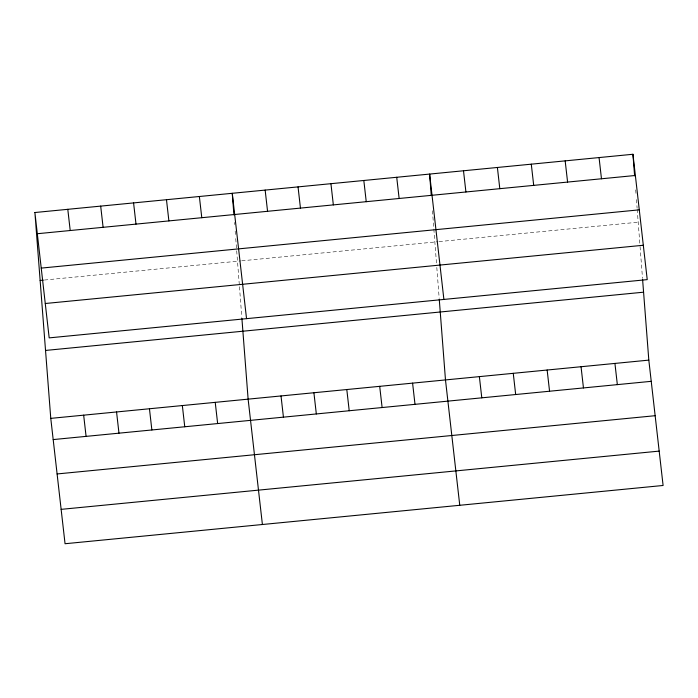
<?xml version="1.0" encoding="UTF-8"?>
<svg xmlns="http://www.w3.org/2000/svg" width="698" height="698" viewBox="0 0 698 698"><rect width="100%" height="100%" fill="white"/><g stroke="black" fill="none" stroke-linecap="round" stroke-linejoin="round"><path stroke-width="0.52" stroke-dasharray="3.49 2.62" d="M44.384 280.038L240.679 260.921M241.735 260.816L438.03 241.7M439.086 241.595L638.181 222.2M635.695 189.856L636.026 194.166M636.436 199.558L637.108 208.187M637.187 209.26L639.987 245.53M640.066 246.595L642.518 278.406M432.437 210.735L436.651 265.336M436.808 267.456L439.182 298.212M234.502 222.409L234.668 224.564M235.165 231.038L235.584 236.43M235.75 238.585L239.292 284.557M239.458 286.677L241.822 317.433"/><path stroke-width="1.05" d="M34.9 212.524L632.946 154.267L647.229 279.628L49.183 337.876L34.9 212.524L50.771 418.372L65.054 543.733L663.1 485.476L648.817 360.124L642.596 279.462M37.317 233.725L635.363 175.477M41.234 268.102L639.281 209.845M40.135 280.448L43.32 280.142M45.265 303.508L643.312 245.26M45.536 350.44L643.582 292.192M50.771 418.372L648.817 360.124M53.188 439.583L651.234 381.326M57.105 473.951L655.152 415.703M61.136 509.357L659.182 451.109M599.059 157.573L601.475 178.784M614.929 363.422L617.346 384.633M565.171 160.872L567.587 182.082M581.041 366.72L583.458 387.931M531.283 164.17L533.7 185.38M547.145 370.019L549.562 391.229M497.395 167.476L499.803 188.678M513.257 373.325L515.674 394.536M463.498 170.774L465.915 191.985M479.369 376.623L481.786 397.834M443.893 299.433L429.61 174.072L431.277 195.641M459.764 505.282L445.481 379.921L439.26 299.268M396.717 177.283L399.134 198.485M412.588 383.132L415.005 404.334M363.824 180.485L366.241 201.696M379.695 386.334L382.111 407.545M330.931 183.687L333.347 204.898M346.801 389.536L349.218 410.747M298.037 186.889L300.454 208.1M313.908 392.738L316.325 413.949M265.153 190.092L267.561 211.302M281.015 395.941L283.432 417.151M246.542 318.654L232.26 193.302L233.917 214.862M262.404 524.503L248.122 399.151L241.909 318.489M199.366 196.504L201.783 217.706M215.228 402.353L217.645 423.564M166.473 199.707L168.89 220.917M182.344 405.555L184.752 426.766M133.58 202.909L135.997 224.119M149.451 408.758L151.867 429.968M100.687 206.111L103.103 227.321M116.557 411.96L118.974 433.17M67.793 209.313L70.21 230.523M83.664 415.17L86.081 436.372M632.946 154.267L634.613 175.835"/></g></svg>
